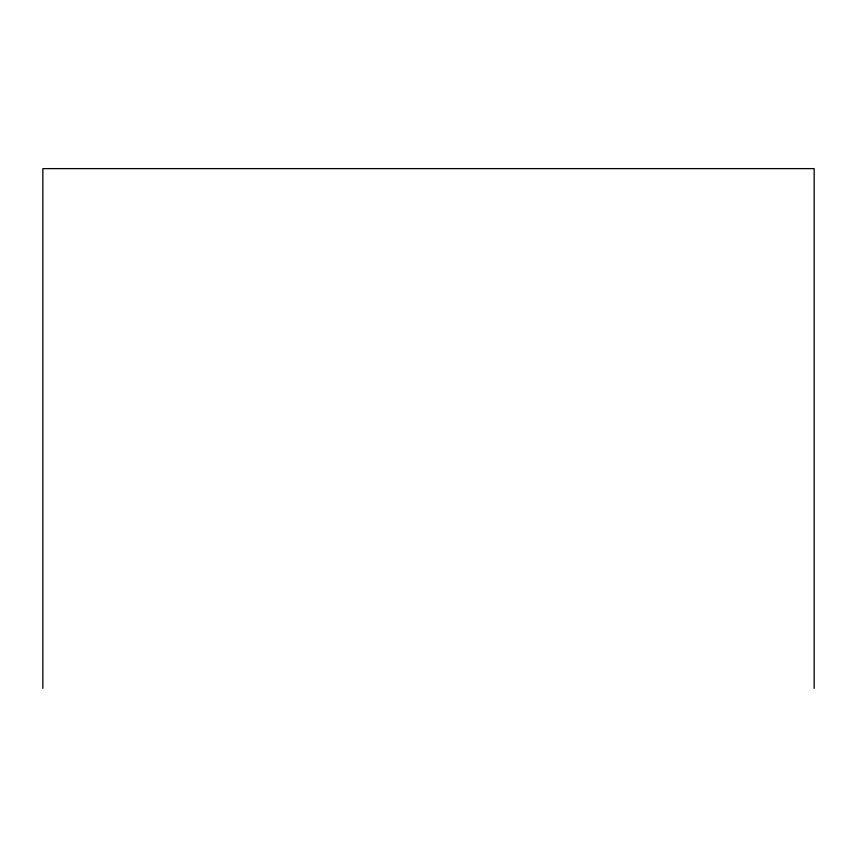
<?xml version="1.0" encoding="UTF-8"?>
<svg xmlns="http://www.w3.org/2000/svg" width="857" height="857" viewBox="0 0 857 857"><rect width="100%" height="100%" fill="white"/><g stroke="black" fill="none" stroke-linecap="round" stroke-linejoin="round"><path stroke-width="1.29" d="M814.15 688.375L814.15 168.625L42.85 168.625L42.85 688.375"/></g></svg>
